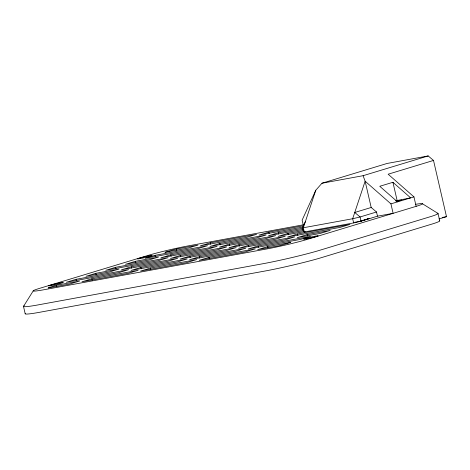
<?xml version="1.0" encoding="UTF-8"?>
<svg xmlns="http://www.w3.org/2000/svg" width="470" height="470" viewBox="0 0 470 470"><rect width="100%" height="100%" fill="white"/><g stroke="black" fill="none" stroke-linecap="round" stroke-linejoin="round"><path stroke-width="0.7" d="M315.793 190.233L303.338 227.762L304.307 231.969L353.64 222.933L361.042 221.182L377.486 216.188L393.114 213.327L390.934 203.868L365.125 181.203L363.087 175.698L321.979 183.224L315.793 190.233L302.128 220.125L303.373 225.535M304.307 231.969L303.485 231.722L302.515 227.515L305.412 221.505M23.647 306.164L33.329 290.713M321.979 183.224L387.08 163.46L428.194 155.934L433.516 160.44L446.5 216.676L439.009 218.955M363.087 175.698L428.194 155.934M433.516 160.44L388.144 174.211L413.953 196.877L416.138 206.342L307.603 239.289A29.716 1.657 -13 0 1 266.901 248.924L44.086 289.714A29.716 1.657 -13 0 1 39.568 288.363L148.103 255.41A29.716 1.657 -13 0 1 188.805 245.781L303.456 224.789M395.705 200.784L410.668 197.876L392.92 182.29L379.766 186.285L397.508 201.871M56.424 285.278L51.489 286.776A16.209 0.905 -13 0 0 48.204 287.969L69.677 284.039L79.547 281.042L56.424 285.278L56.735 286.641M76.158 279.286L66.288 282.282L118.704 272.682L128.569 269.686L76.158 279.286L76.469 280.649M95.892 273.293L86.022 276.289L109.146 272.054L119.016 269.057L95.892 273.293L96.203 274.662M115.62 267.301L105.756 270.297L158.173 260.703L168.037 257.707L115.62 267.301L115.937 268.67M135.354 261.314L125.49 264.305L148.614 260.075L158.484 257.078L135.354 261.314L135.671 262.677M155.088 255.322L145.224 258.318L197.641 248.718L207.505 245.722L155.088 255.322L155.405 256.685M91.879 278.786L82.009 281.783L128.257 273.311L138.127 270.315L91.879 278.786L92.196 280.149M131.347 266.801L121.477 269.798L167.725 261.332L177.595 258.336L131.347 266.801L131.659 268.17M170.816 254.822L160.946 257.818L207.194 249.347L217.064 246.351L170.816 254.822L171.127 256.185M210.284 242.837L200.414 245.834L246.662 237.368L256.532 234.371L210.284 242.837L210.595 244.206M140.9 267.43L131.036 270.426L177.284 261.96L187.154 258.964L140.9 267.43L141.217 268.799M180.368 255.451L170.504 258.447L216.752 249.975L226.622 246.979L180.368 255.451L180.686 256.814M219.837 243.466L209.972 246.462L256.221 237.996L266.091 235L219.837 243.466L220.154 244.835M150.459 268.059L140.595 271.055L186.843 262.589L196.707 259.593L150.459 268.059L150.776 269.428M189.927 256.079L180.063 259.076L226.311 250.604L236.175 247.608L189.927 256.079L190.244 257.442M229.395 244.095L219.531 247.091L265.779 238.625L275.643 235.629L229.395 244.095L229.713 245.463M303.726 225.729L268.863 232.115L258.999 235.112L303.109 227.034M199.486 256.708L189.616 259.704L235.864 251.233L245.734 248.236L199.486 256.708L199.797 258.071M238.954 244.723L229.084 247.719L275.332 239.254L285.202 236.257L238.954 244.723L239.265 246.092M302.61 228.314L278.422 232.744L268.552 235.734L303.42 229.354M377.486 216.188L376.517 211.988L371.188 207.482L354.744 212.475L360.073 216.976L361.042 221.182M209.038 257.337L199.174 260.327L245.422 251.861L255.292 248.865L209.038 257.337L209.356 258.7M248.507 245.352L238.643 248.348L284.891 239.882L294.761 236.886L248.507 245.352L248.824 246.721M303.632 230.506L287.975 233.373L278.111 236.363L305.147 231.416M390.934 203.868L413.953 196.877M258.065 245.98L248.201 248.977L300.612 239.383L310.482 236.387L258.065 245.98L258.382 247.349M297.534 234.001L287.669 236.992L340.08 227.398L349.95 224.401L297.534 234.001L297.851 235.364M376.517 211.988L360.073 216.976L352.67 218.732L303.338 227.762L302.515 227.515M267.624 246.609L257.754 249.605L279.227 245.675A16.209 0.905 -13 0 0 285.813 243.871L290.748 242.373L267.624 246.609L267.941 247.978M307.092 234.63L297.222 237.62L320.346 233.39L330.216 230.394L307.092 234.63L307.404 235.993M359.732 221.382L369.273 218.485L367.193 218.867M369.684 218.409L359.814 221.405L354.827 222.281M396.075 201.195L401.433 200.15L396.915 201.442M176.479 249.03L197.946 245.093L188.082 248.089L164.958 252.325L169.893 250.827A16.209 0.905 -13 0 1 176.479 249.03L176.791 250.393M442.182 217.469L446.5 216.676M422.307 203.669L437.781 213.309M438.028 213.492L439.726 220.853M392.92 182.29L397.091 200.361M371.188 207.482L365.125 181.203L352.67 218.732L353.64 222.933M287.975 233.373L288.292 234.736M278.422 232.744L278.733 234.107M268.863 232.115L269.181 233.478M23.5 306.44L25.198 313.796M415.68 204.286A29.716 1.657 -13 0 1 416.138 206.342M24.199 305.8A42.682 2.385 -13 0 0 36.049 305.271L265.227 263.312A42.682 2.385 -13 0 0 317.679 250.898L431.307 216.406A42.682 2.385 -13 0 0 437.129 213.221M439.479 220.671A42.682 2.385 -13 0 1 433.005 223.761L319.377 258.259A42.682 2.385 -13 0 1 266.931 270.673L37.747 312.626A42.682 2.385 -13 0 1 25.351 313.519M51.406 285.56A7.561 0.423 -13 0 0 63.297 282.552A7.561 0.423 -13 0 0 53.327 284.374A7.561 0.423 -13 0 0 51.406 285.56M140.207 258.6A7.561 0.423 -13 0 0 152.098 255.592A7.561 0.423 -13 0 0 142.134 257.413A7.561 0.423 -13 0 0 140.207 258.6M306.287 238.895A7.561 0.423 -13 0 0 318.178 235.887A7.561 0.423 -13 0 0 308.208 237.714A7.561 0.423 -13 0 0 306.287 238.895"/></g></svg>
